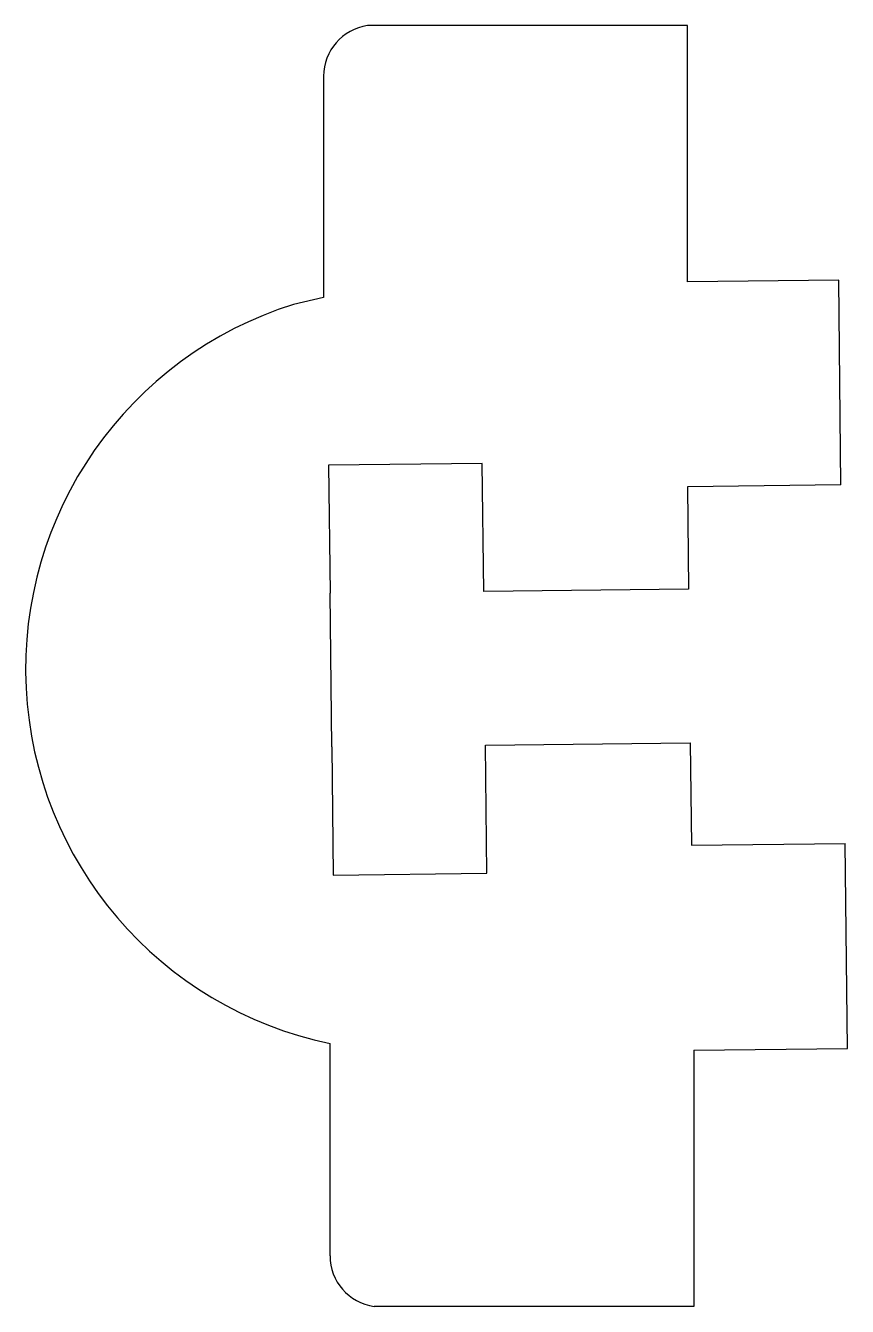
# Model space of a CAD drawing. Header units: centimetres. Extents: x 3363.31 to 3364.91, y 1265.51 to 1268.01.
import ezdxf

# ---------------------------------------------------------------- set-up
doc = ezdxf.new("R2010")
doc.units = ezdxf.units.CM

msp = doc.modelspace()

# ---------------------------------------------------------------- linework, layer by layer
for p, q in [((3364.6002, 1268.011), (3363.9759, 1268.011)), ((3364.6002, 1267.511), (3364.6002, 1268.011)), ((3363.89, 1267.9122), (3363.89, 1267.4802)), ((3363.9025, 1265.61), (3363.9025, 1266.0241)), ((3364.6127, 1266.0111), (3364.6127, 1265.5111)), ((3364.6127, 1265.5111), (3363.9884, 1265.5111))]:
    msp.add_line(p, q)
at = {"color": 1, "linetype": 'Continuous', "lineweight": 25}
for p, q in [((3364.8957, 1267.5144), (3364.6002, 1267.511)), ((3364.9002, 1267.1144), (3364.8957, 1267.5144)), ((3363.89, 1267.4802), (3363.8313, 1267.467)), ((3364.1997, 1267.1565), (3363.8997, 1267.1531)), ((3363.8997, 1267.1531), (3363.9026, 1266.9031)), ((3364.2025, 1266.9065), (3364.1997, 1267.1565)), ((3364.9002, 1267.1144), (3364.6002, 1267.111)), ((3364.6002, 1267.111), (3364.6025, 1266.911)), ((3364.6025, 1266.911), (3364.2025, 1266.9065)), ((3363.906, 1266.6031), (3363.9088, 1266.3531)), ((3364.2059, 1266.6065), (3364.6059, 1266.611)), ((3364.2088, 1266.3565), (3364.2059, 1266.6065)), ((3364.6059, 1266.611), (3364.6082, 1266.4111)), ((3364.6082, 1266.4111), (3364.9082, 1266.4145)), ((3364.9127, 1266.0145), (3364.9082, 1266.4145)), ((3363.9088, 1266.3531), (3364.2088, 1266.3565)), ((3364.6127, 1266.0111), (3364.9127, 1266.0145))]:
    msp.add_line(p, q, dxfattribs=at)
at = {"color": 1}
msp.add_line((3363.906, 1266.6031), (3363.9026, 1266.9031), dxfattribs=at)
for centre, start, end in [((3363.9898, 1267.9122), 98.0141, 180), ((3364.0023, 1265.61), 180, 261.9859)]:
    msp.add_arc(centre, 0.0999, start, end)
at = {"color": 1, "linetype": 'Continuous', "lineweight": 25}
msp.add_arc((3364.0542, 1266.7548), 0.7462, 107.3813, 258.2641, dxfattribs=at)

doc.saveas('drawing.dxf')
